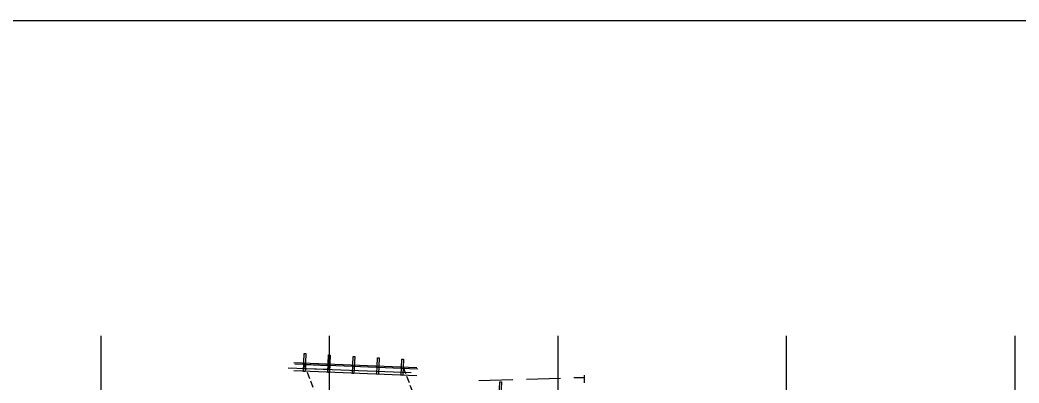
# Model space of a CAD drawing. Extents: x -2209072 to 495824, y -92434 to 572724.
# Drawn here: x 5813 to 42534, y 241782 to 255136 of the extents above; entities that cross this region are included whole.
import ezdxf

# ---------------------------------------------------------------- set-up
doc = ezdxf.new("R2010")
doc.units = 0
doc.header["$LTSCALE"] = 1000
doc.header["$MEASUREMENT"] = 0
for name, pattern in [('6#7#幕墙$0$$1$DASH', [0.35, 0.25, -0.1]), ('6#7#幕墙$0$DASH', [0.35, 0.25, -0.1]), ('X-104 6#7#平面$0$DOTE', [2.42, 2, -0.2, 0.02, -0.2])]:
    doc.linetypes.add(name, pattern=pattern)
doc.layers.get('0').update_dxf_attribs({"linetype": 'CONTINUOUS'})
for name, color, linetype in [('6#7#幕墙$0$01-标注_符号', 200, 'CONTINUOUS'), ('6#7#幕墙$0$A-C_玻璃幕墙', 140, 'CONTINUOUS'), ('6#7#幕墙$0$A-O_屋面', 201, 'CONTINUOUS'), ('6#7#幕墙$0$A-TECH_结构', 21, 'CONTINUOUS'), ('6#7#幕墙$0$A屋顶风机$0$9#楼合院$0$WALL', 8, 'CONTINUOUS'), ('X-104 6#7#平面$0$A_AXIS-轴线', 36, 'X-104 6#7#平面$0$DOTE')]:
    doc.layers.add(name, color=color, linetype=linetype)

# ---------------------------------------------------------------- blocks, each defined once
blk = doc.blocks.new('图框-A1')
at = {"const_width": 0.5}
blk.add_lwpolyline([(766, 584), (25, 584), (25, 10), (766, 10)], close=True, dxfattribs=at)
blk = doc.blocks.new('*U1301')
at = {"layer": 'X-104 6#7#平面$0$A_AXIS-轴线'}
for p, q in [((16800, 25700), (16800, -6500)), ((25200, 25700), (25200, -6500)), ((33600, 25700), (33600, -6500)), ((42000, 25700), (42000, -6500)), ((50400, 25700), (50400, -6500))]:
    blk.add_line(p, q, dxfattribs=at)
blk = doc.blocks.new('*U1672')
blk.add_lwpolyline([(-1360, 0), (-520, 0), (-520, -150), (-1360, -150)], close=True)
blk = doc.blocks.new('6#7#幕墙')
at = {"layer": '6#7#幕墙$0$01-标注_符号'}
blk.add_lwpolyline([(26562, 241786), (26562, 242066)], dxfattribs=at)
at = {"layer": '6#7#幕墙$0$A-C_玻璃幕墙'}
for points in [[(16292, 242208), (16232, 242211), (16258, 242865), (16318, 242863)], [(17191, 242172), (17131, 242174), (17157, 242814), (17217, 242811)], [(18090, 242136), (18030, 242138), (18055, 242763), (18115, 242760)], [(18990, 242100), (18930, 242102), (18954, 242712), (19014, 242709)], [(19889, 242063), (19829, 242066), (19853, 242660), (19913, 242658)], [(23486, 241292), (23426, 241294), (23448, 241829), (23508, 241826)]]:
    blk.add_lwpolyline(points, close=True, dxfattribs=at)
for points in [[(20396, 242343), (15873, 242525)], [(20434, 242292), (15911, 242474)], [(20197, 242151), (15674, 242333)]]:
    blk.add_lwpolyline(points, dxfattribs=at)
at = {"layer": '6#7#幕墙$0$A-O_屋面', "linetype": '6#7#幕墙$0$DASH', "ltscale": 5}
blk.add_lwpolyline([(22677, 241880), (26562, 241991)], dxfattribs=at)
at = {"layer": '6#7#幕墙$0$A-TECH_结构'}
blk.add_lwpolyline([(20396, 242043), (15873, 242225)], dxfattribs=at)
at = {"layer": '6#7#幕墙$0$A屋顶风机$0$9#楼合院$0$WALL', "linetype": '6#7#幕墙$0$$1$DASH'}
for points in [[(16244, 242513), (17770, 238470)], [(19901, 242363), (21427, 238320)]]:
    blk.add_lwpolyline(points, dxfattribs=at)
at = {"layer": '6#7#幕墙$0$A-C_玻璃幕墙', "rotation": 177.6958950598632}
blk.add_blockref('*U1672', (15776, 242329), dxfattribs=at)
blk = doc.blocks.new('X-104 6#7#平面')
for name, p in [('6#7#幕墙', (0, 0)), ('*U1301', (-8019, 217823))]:
    blk.add_blockref(name, p)
at = {"xscale": 100, "yscale": 100, "zscale": 100}
blk.add_blockref('图框-A1', (-23025, 196711), dxfattribs=at)

msp = doc.modelspace()

# ---------------------------------------------------------------- block references
msp.add_blockref('X-104 6#7#平面', (0, 0))

doc.saveas('drawing.dxf')
